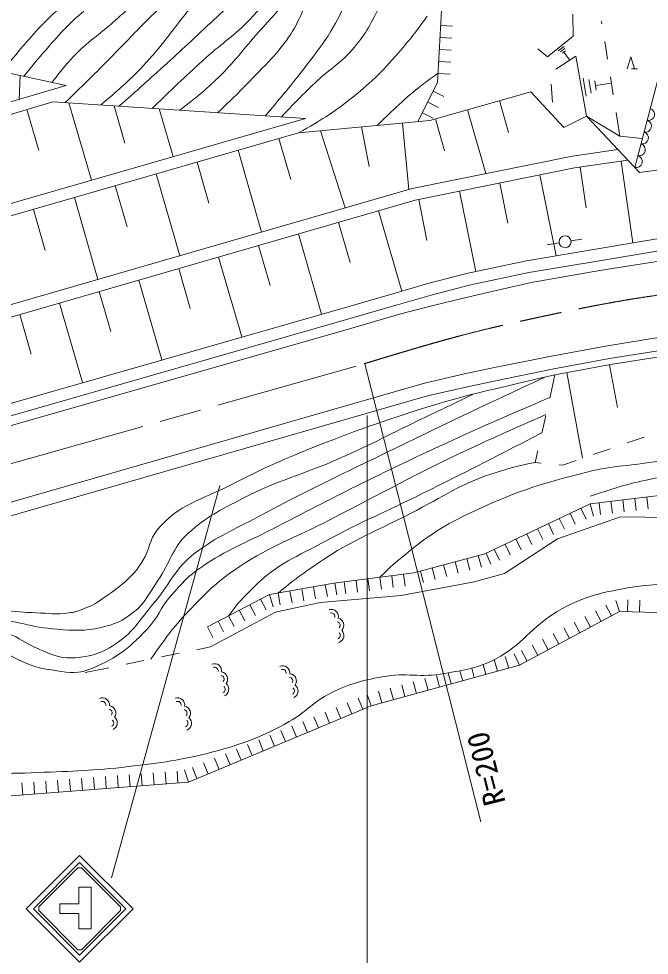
# Model space of a CAD drawing. Units: millimetres, scale not verified. Extents: x 40000 to 680000, y 20000 to 380000.
# Drawn here: x 268488 to 321127, y 243085 to 321201 of the extents above; entities that cross this region are included whole.
import ezdxf
from ezdxf.enums import TextEntityAlignment as Align

# ---------------------------------------------------------------- set-up
doc = ezdxf.new("R2010")
doc.units = ezdxf.units.MM
doc.header["$LTSCALE"] = 1000
doc.linetypes.add('CHAIN', pattern=[18.5, 12, -1.5, 3.5, -1.5])
for name, color, linetype, lineweight in [('M-BGD', 7, 'Continuous', 13), ('M-BGD-HTXT', 7, 'Continuous', 13), ('M-BMK', 2, 'CHAIN', 13), ('M-STR-HTXT', 7, 'Continuous', 13)]:
    doc.layers.add(name, color=color, linetype=linetype, lineweight=lineweight)
doc.styles.add('ＭＳ ゴシック', font='')
doc.styles.get('ＭＳ ゴシック').set_extended_font_data('MS Gothic')

msp = doc.modelspace()

# ---------------------------------------------------------------- linework, layer by layer
at = {"layer": 'M-BGD'}
for p, q in [((319911, 308799), (323518, 322558)), ((314779, 319756), (314743, 321574)), ((303709, 320637), (304707, 320584)), ((317174, 320787), (317141, 320992)), ((303656, 319638), (304655, 319585)), ((312634, 318012), (314779, 319756)), ((313534, 318529), (314028, 318898)), ((317646, 317825), (317410, 319306)), ((303603, 318639), (304602, 318587)), ((311835, 318702), (312634, 318012)), ((315009, 318078), (313336, 316983)), ((313705, 318428), (314076, 318705)), ((313879, 318325), (314125, 318510)), ((314002, 318417), (314503, 317747)), ((315873, 313069), (315009, 318078)), ((319280, 317013), (319580, 318013)), ((319580, 318013), (319880, 317013)), ((303550, 317641), (304549, 317588)), ((266901, 316838), (272441, 315633)), ((268618, 316465), (268535, 314485)), ((303498, 316642), (304496, 316589)), ((320130, 317013), (319630, 317013)), ((247953, 308434), (272441, 315633)), ((312924, 315747), (313041, 314252)), ((315845, 314730), (315611, 316251)), ((316267, 314988), (316091, 316132)), ((316699, 315251), (316582, 316011)), ((316640, 315631), (317962, 315834)), ((318117, 314862), (317881, 316343)), ((302797, 312712), (311239, 315111)), ((303086, 315149), (303980, 314701)), ((311239, 315111), (313992, 312121)), ((251198, 308346), (271345, 314268)), ((271345, 314268), (292424, 312889)), ((272675, 314181), (274568, 307742)), ((302638, 314255), (303532, 313807)), ((308626, 314368), (309383, 311704)), ((269159, 313626), (270165, 310204)), ((276445, 313935), (277357, 310833)), ((280216, 313688), (281386, 309708)), ((302190, 313361), (303084, 312913)), ((305961, 313611), (307476, 308282)), ((318667, 311405), (318353, 313381)), ((244500, 299075), (292424, 312889)), ((291841, 311681), (302797, 312712)), ((300529, 312498), (301050, 306955)), ((303283, 312850), (304044, 310172)), ((313992, 312121), (315873, 313069)), ((315873, 313069), (320307, 308380)), ((318667, 311405), (315873, 313069)), ((293686, 311854), (295743, 305420)), ((297108, 312176), (297743, 308870)), ((244777, 298114), (291841, 311681)), ((290210, 311210), (291193, 307798)), ((320541, 311200), (318667, 311405)), ((286798, 310227), (288765, 303403)), ((283383, 309243), (284367, 305828)), ((315361, 308830), (315849, 305425)), ((318766, 309318), (319744, 302495)), ((320307, 308380), (322597, 308671)), ((279968, 308258), (281937, 301429)), ((311984, 308175), (313350, 301431)), ((276551, 307273), (277536, 303855)), ((308638, 307497), (309316, 304151)), ((273133, 306288), (275103, 299453)), ((305292, 306819), (306648, 300128)), ((301876, 306127), (302568, 302712)), ((269713, 305302), (270699, 301882)), ((298522, 305183), (300459, 298487)), ((295182, 304217), (296148, 300877)), ((291841, 303251), (293773, 296570)), ((313607, 302500), (312608, 302337)), ((314591, 302675), (315486, 302820)), ((288508, 302288), (289472, 298954)), ((285175, 301324), (287103, 294658)), ((281850, 300362), (282811, 297037)), ((278524, 299401), (280447, 292750)), ((275206, 298441), (276165, 295123)), ((271888, 297482), (273807, 290846)), ((268577, 296525), (269534, 293214)), ((317810, 292343), (318467, 288770)), ((313253, 291505), (312813, 289554)), ((314236, 291686), (315551, 284539)), ((235299, 271547), (302356, 290801)), ((241661, 272240), (302621, 289743)), ((312483, 288091), (312154, 286627)), ((319291, 285816), (320710, 286301)), ((311824, 285164), (311605, 284191)), ((316452, 284846), (317871, 285331)), ((313895, 283973), (315032, 284361)), ((311605, 284191), (312105, 284143)), ((313598, 284001), (313895, 283973)), ((316204, 280748), (322637, 281512)), ((320910, 281307), (321028, 280314)), ((307403, 276582), (316204, 280748)), ((316204, 280748), (316457, 279708)), ((316938, 280835), (317056, 279842)), ((317931, 280953), (318049, 279960)), ((318924, 281071), (319042, 280078)), ((319917, 281189), (320035, 280196)), ((313475, 277831), (318718, 279658)), ((314515, 279949), (314943, 279045)), ((315419, 280377), (315847, 279473)), ((318718, 279658), (326569, 279549)), ((312707, 279093), (313135, 278189)), ((313611, 279521), (314039, 278617)), ((310900, 278237), (311328, 277334)), ((311804, 278665), (312231, 277761)), ((309041, 274924), (313475, 277831)), ((309092, 277382), (309520, 276478)), ((309996, 277809), (310424, 276906)), ((301479, 274983), (307403, 276582)), ((307497, 276627), (307888, 275693)), ((308188, 276954), (308616, 276050)), ((304924, 275913), (305184, 274947)), ((305889, 276173), (306150, 275208)), ((306855, 276434), (307115, 275469)), ((294803, 274111), (301479, 274983)), ((302027, 275131), (302288, 274166)), ((302993, 275392), (303253, 274426)), ((303958, 275652), (304219, 274687)), ((295662, 274223), (295792, 273231)), ((296654, 274352), (296783, 273361)), ((297645, 274482), (297775, 273490)), ((298637, 274611), (298766, 273620)), ((299628, 274741), (299758, 273749)), ((300418, 273097), (306497, 274233)), ((300620, 274871), (300749, 273879)), ((306497, 274233), (309041, 274924)), ((289424, 273166), (294803, 274111)), ((291128, 273465), (291302, 272480)), ((292113, 273638), (292286, 272653)), ((293098, 273811), (293271, 272826)), ((294083, 273984), (294256, 272999)), ((294873, 274120), (295046, 273135)), ((284236, 270490), (289424, 273166)), ((288680, 272782), (289138, 271893)), ((289424, 273166), (289736, 272157)), ((290144, 273292), (290317, 272307)), ((293657, 272516), (300418, 273097)), ((318627, 271751), (318341, 272683)), ((319303, 271733), (319331, 272732)), ((320303, 271705), (320330, 272705)), ((286902, 271865), (287360, 270977)), ((287791, 272324), (288249, 271435)), ((289914, 271716), (293657, 272516)), ((317982, 271405), (317509, 272287)), ((284484, 268806), (289914, 271716)), ((286013, 271407), (286472, 270518)), ((318627, 271751), (310285, 267281)), ((316219, 270461), (315747, 271342)), ((317100, 270933), (316628, 271814)), ((336973, 271247), (318627, 271751)), ((284236, 270490), (284694, 269602)), ((285124, 270949), (285583, 270060)), ((314456, 269516), (313984, 270397)), ((315337, 269988), (314865, 270870)), ((313575, 269044), (313102, 269925)), ((283345, 268572), (284484, 268806)), ((311812, 268099), (311340, 268980)), ((312693, 268571), (312221, 269453)), ((280407, 267969), (281876, 268270)), ((309409, 267041), (309096, 268014)), ((310285, 267281), (309838, 268225)), ((310931, 267626), (310458, 268508)), ((277468, 267365), (278937, 267667)), ((310285, 267281), (297923, 263900)), ((307480, 266514), (307257, 267331)), ((308445, 266777), (308181, 267742)), ((274039, 266661), (275999, 267064)), ((303622, 265459), (303358, 266423)), ((304586, 265722), (304337, 266634)), ((305551, 265986), (305325, 266813)), ((306516, 266250), (306303, 267028)), ((300728, 264667), (300464, 265632)), ((301693, 264931), (301429, 265896)), ((302657, 265195), (302393, 266159)), ((297923, 263900), (297585, 264847)), ((298799, 264140), (298535, 265104)), ((299763, 264404), (299500, 265368)), ((296287, 263217), (295902, 264140)), ((297210, 263603), (296825, 264525)), ((297923, 263900), (282657, 257521)), ((294442, 262446), (294057, 263369)), ((295365, 262831), (294979, 263754)), ((292597, 261675), (292211, 262597)), ((293519, 262060), (293134, 262983)), ((290751, 260904), (290366, 261826)), ((291674, 261289), (291288, 262212)), ((288906, 260133), (288520, 261055)), ((289829, 260518), (289443, 261441)), ((287061, 259361), (286675, 260284)), ((287983, 259747), (287598, 260670)), ((285215, 258590), (284830, 259513)), ((286138, 258976), (285752, 259899)), ((283370, 257819), (282984, 258742)), ((284293, 258205), (283907, 259127)), ((273807, 256843), (273731, 257840)), ((274804, 256919), (274728, 257916)), ((275801, 256996), (275725, 257993)), ((276799, 257072), (276722, 258069)), ((277796, 257149), (277719, 258146)), ((278793, 257225), (278716, 258222)), ((279790, 257302), (279713, 258299)), ((280787, 257378), (280710, 258375)), ((281784, 257454), (281707, 258452)), ((282657, 257521), (282338, 258564)), ((282657, 257521), (254987, 255400)), ((268822, 256461), (268745, 257458)), ((269819, 256537), (269743, 257534)), ((270816, 256613), (270740, 257611)), ((271813, 256690), (271737, 257687)), ((272810, 256766), (272734, 257763))]:
    msp.add_line(p, q, dxfattribs=at)
for points in [[(301819, 312620), (303458, 315891), (303801, 322386)], [(230981, 289297), (236849, 290740), (246020, 291044), (301346, 307040), (314708, 309747), (318501, 310290)], [(229597, 287927), (236987, 289744), (246178, 290049), (301585, 306068), (314878, 308761), (319342, 309401)], [(239644, 280988), (249008, 283736), (296146, 297229), (299726, 298260), (302645, 299114), (305870, 299963), (310874, 301019), (316801, 301998), (323101, 303054)], [(239925, 280028), (249286, 282776), (296422, 296268), (300005, 297299), (302913, 298150), (306101, 298990), (311059, 300036), (316965, 301011), (323253, 302065)], [(240159, 279333), (251661, 282655), (295626, 295189), (300268, 296556), (303202, 297302), (306433, 298094), (311267, 299192), (316997, 300214), (323021, 301137)], [(312956, 293067), (317634, 293928), (322241, 294659), (326375, 295208), (332138, 295828), (341956, 296762), (352263, 297362), (362718, 298287), (376915, 299460)], [(313162, 291997), (317818, 292853), (322398, 293580), (326505, 294125), (332248, 294743), (342039, 295675), (352343, 296274), (362811, 297201), (377002, 298373)], [(313253, 291505), (317903, 292360), (322470, 293085), (326565, 293629), (332298, 294246), (342077, 295176), (352380, 295776), (362854, 296703), (377043, 297875)], [(302356, 290801), (305706, 291575), (308078, 292079), (312956, 293067)], [(302621, 289743), (305942, 290511), (308300, 291011), (313162, 291997)]]:
    msp.add_lwpolyline(points, dxfattribs=at)
msp.add_circle((314097, 302598), 500, dxfattribs=at)
for centre, radius, start, end in [((321063, 313224), 508, 256.21469, 74.40206), ((320805, 312241), 508, 256.21469, 74.40206), ((320547, 311258), 508, 256.21469, 74.40206), ((320290, 310275), 508, 256.21469, 74.40206), ((320032, 309293), 508, 256.21469, 74.40206), ((294580, 271336), 600, 346.15063, 106.15063), ((294580, 271336), 300, 346.15063, 106.15063), ((295019, 270610), 600, 316.15063, 76.15063), ((295019, 270610), 300, 316.15063, 76.15063), ((295036, 269762), 300, 286.15063, 46.15063), ((295036, 269762), 600, 286.15063, 46.15063), ((284832, 266808), 600, 351.06135, 111.06135), ((290526, 266626), 600, 354.56717, 114.56717), ((284832, 266808), 300, 351.06135, 111.06135), ((285332, 266122), 300, 321.06135, 81.06135), ((285332, 266122), 600, 321.06135, 81.06135), ((290526, 266626), 300, 354.56717, 114.56717), ((291066, 265972), 600, 324.56717, 84.56717), ((285421, 265278), 600, 291.06135, 51.06135), ((291066, 265972), 300, 324.56717, 84.56717), ((291207, 265135), 600, 294.56717, 54.56717), ((285421, 265278), 300, 291.06135, 51.06135), ((291207, 265135), 300, 294.56717, 54.56717), ((275465, 263964), 600, 353.61138, 113.61138), ((275465, 263964), 300, 353.61138, 113.61138), ((281749, 263965), 600, 350.36554, 110.36554), ((281749, 263965), 300, 350.36554, 110.36554), ((275995, 263301), 300, 323.61138, 83.61138), ((275995, 263301), 600, 323.61138, 83.61138), ((282240, 263273), 300, 320.36554, 80.36554), ((282240, 263273), 600, 320.36554, 80.36554), ((276122, 262462), 300, 293.61138, 53.61138), ((276122, 262462), 600, 293.61138, 53.61138), ((282319, 262428), 300, 290.36554, 50.36554), ((282319, 262428), 600, 290.36554, 50.36554)]:
    msp.add_arc(centre, radius, start, end, dxfattribs=at)
for points, knots in [([(275355, 314006), (277316, 315716), (277936, 316219), (279387, 317834), (280521, 319096), (281063, 319883), (282113, 321215), (283047, 322399), (283341, 322781), (284476, 324268)], [0, 0, 0, 0, 1, 1, 1, 2, 2, 2, 3, 3, 3, 3]), ([(276879, 313906), (278403, 315258), (278790, 315607), (280005, 316708), (281680, 318226), (282622, 319073), (284258, 320633), (285050, 321388), (285539, 321770), (286257, 322596), (286868, 323299), (287072, 323574), (287711, 324486)], [0, 0, 0, 0, 1, 1, 1, 2, 2, 2, 3, 3, 3, 4, 4, 4, 4]), ([(272375, 314201), (274234, 316024), (274714, 316489), (276189, 317980), (277361, 319164), (277987, 319858), (279169, 321033), (280345, 322201), (280735, 322570), (282223, 323977)], [0, 0, 0, 0, 1, 1, 1, 2, 2, 2, 3, 3, 3, 3]), ([(279637, 313726), (281783, 315801), (282347, 316361), (284149, 317980), (285549, 319237), (286486, 319779), (287784, 321142), (288721, 322127), (289049, 322511), (290037, 323795)], [0, 0, 0, 0, 1, 1, 1, 2, 2, 2, 3, 3, 3, 3]), ([(285123, 313367), (286633, 314832), (287042, 315217), (288220, 316453), (289086, 317362), (289626, 317827), (290401, 318816), (291673, 320441), (291945, 321280), (292908, 323468)], [0, 0, 0, 0, 1, 1, 1, 2, 2, 2, 3, 3, 3, 3]), ([(271263, 315890), (272186, 317091), (272483, 317470), (273384, 318373), (274338, 319329), (275010, 319714), (276025, 320603), (277114, 321556), (277459, 321880), (278764, 323099)], [0, 0, 0, 0, 1, 1, 1, 2, 2, 2, 3, 3, 3, 3]), ([(281931, 313576), (283497, 314779), (283976, 315160), (285167, 316308), (286492, 317585), (287065, 318462), (288292, 319833), (289493, 321174), (289875, 321594), (291382, 323250)], [0, 0, 0, 0, 1, 1, 1, 2, 2, 2, 3, 3, 3, 3]), ([(289072, 313109), (290656, 314977), (291099, 315475), (292309, 317062), (293109, 318112), (293605, 318670), (294308, 319788), (294994, 320879), (295202, 321306), (295871, 322696)], [0, 0, 0, 0, 1, 1, 1, 2, 2, 2, 3, 3, 3, 3]), ([(267095, 316796), (267948, 317858), (268174, 318145), (268901, 318979), (269540, 319712), (269887, 320133), (270573, 320821), (270999, 321247), (271145, 321391), (271688, 321887)], [0, 0, 0, 0, 1, 1, 1, 2, 2, 2, 3, 3, 3, 3]), ([(268926, 316398), (269794, 317476), (270026, 317768), (270767, 318616), (271451, 319398), (271821, 319850), (272560, 320579), (273075, 321086), (273257, 321257), (273917, 321839)], [0, 0, 0, 0, 1, 1, 1, 2, 2, 2, 3, 3, 3, 3]), ([(290416, 313021), (291832, 314495), (292217, 314903), (293436, 316044), (294529, 317069), (295319, 317462), (296307, 318589), (297426, 319865), (297740, 320527), (298633, 322260)], [0, 0, 0, 0, 1, 1, 1, 2, 2, 2, 3, 3, 3, 3]), ([(291841, 311681), (293852, 312818), (294502, 313210), (296052, 314409), (297824, 315779), (298726, 316682), (300196, 318370), (301192, 319514), (301541, 319949), (302595, 321424)], [0, 0, 0, 0, 1, 1, 1, 2, 2, 2, 3, 3, 3, 3]), ([(298414, 312299), (299274, 313151), (299508, 313384), (300240, 314045), (300961, 314696), (301363, 315066), (302130, 315661), (302654, 316066), (302836, 316201), (303499, 316662)], [0, 0, 0, 0, 1, 1, 1, 2, 2, 2, 3, 3, 3, 3]), ([(250713, 271819), (252153, 272398), (252621, 272616), (253909, 272888), (254869, 273090), (255419, 273152), (256397, 273227), (258889, 273418), (260324, 273462), (262794, 273082), (264092, 272882), (264754, 272484), (266025, 272153), (266480, 272034), (266732, 271941), (267198, 271875), (268260, 271725), (268862, 271696), (269934, 271649), (271001, 271603), (271612, 271485), (272669, 271638), (273112, 271702), (273360, 271768), (273778, 271929), (274460, 272191), (274841, 272368), (275437, 272791), (276931, 273851), (277893, 274443), (278853, 276004), (279439, 276956), (279363, 277732), (280081, 278589), (281873, 280727), (283698, 281033), (286179, 282308), (288751, 283630), (290233, 284299), (292915, 285379), (295646, 286479), (297201, 287034), (299991, 287972), (305072, 289680), (306922, 290014), (313253, 291505)], [0, 0, 0, 0, 1, 1, 1, 2, 2, 2, 3, 3, 3, 4, 4, 4, 5, 5, 5, 6, 6, 6, 7, 7, 7, 8, 8, 8, 9, 9, 9, 10, 10, 10, 11, 11, 11, 12, 12, 12, 13, 13, 13, 14, 14, 14, 15, 15, 15, 15]), ([(249298, 268854), (251069, 269443), (251550, 269596), (253008, 270021), (254792, 270541), (255774, 270947), (257612, 271217), (259211, 271452), (260140, 271475), (261748, 271314), (263344, 271154), (264239, 270992), (265786, 270571), (266645, 270337), (267106, 270134), (267923, 269779), (268816, 269391), (269234, 268999), (270136, 268632), (271177, 268209), (271792, 267843), (272914, 267889), (274626, 267959), (275670, 268355), (277034, 269391), (278261, 270324), (278662, 271163), (279667, 272331), (281090, 273987), (281485, 275325), (283227, 276641), (285125, 278074), (286412, 278547), (288509, 279669), (293244, 282204), (295982, 283460), (300813, 285806), (305323, 287996), (306776, 288677), (312413, 291303)], [0, 0, 0, 0, 1, 1, 1, 2, 2, 2, 3, 3, 3, 4, 4, 4, 5, 5, 5, 6, 6, 6, 7, 7, 7, 8, 8, 8, 9, 9, 9, 10, 10, 10, 11, 11, 11, 12, 12, 12, 13, 13, 13, 13]), ([(249091, 269808), (250773, 270378), (251260, 270529), (252674, 270908), (254495, 271396), (255534, 271616), (257399, 271901), (258608, 272086), (259302, 272128), (260525, 272095), (262742, 272035), (263957, 271650), (266146, 271296), (268321, 270943), (269498, 270450), (271695, 270278), (273121, 270166), (273959, 270110), (275354, 270423), (276498, 270680), (277154, 270966), (278074, 271692), (279100, 272501), (279356, 273279), (280109, 274346), (281159, 275832), (281268, 277051), (282617, 278271), (284180, 279684), (285292, 280206), (287161, 281179), (290213, 282767), (292160, 283140), (295302, 284541), (298086, 285782), (299586, 286606), (302336, 287921), (303923, 288681), (304421, 288918), (306402, 289862)], [0, 0, 0, 0, 1, 1, 1, 2, 2, 2, 3, 3, 3, 4, 4, 4, 5, 5, 5, 6, 6, 6, 7, 7, 7, 8, 8, 8, 9, 9, 9, 10, 10, 10, 11, 11, 11, 12, 12, 12, 13, 13, 13, 13]), ([(255437, 269860), (257003, 270209), (257499, 270311), (258841, 270443), (260330, 270589), (261186, 270681), (262670, 270491), (263877, 270336), (264580, 270199), (265675, 269667), (266660, 269188), (266950, 268490), (267928, 267995), (269149, 267378), (269890, 267048), (271248, 266881), (272413, 266737), (273154, 266466), (274252, 266881), (276446, 267709), (277582, 268583), (279202, 270279), (280125, 271246), (280308, 272060), (281189, 273066), (282088, 274094), (282603, 274698), (283733, 275465), (285909, 276941), (287330, 277437), (289669, 278639), (295073, 281414), (298089, 283000), (303608, 285536), (307184, 287179), (308366, 287710), (312825, 289605)], [0, 0, 0, 0, 1, 1, 1, 2, 2, 2, 3, 3, 3, 4, 4, 4, 5, 5, 5, 6, 6, 6, 7, 7, 7, 8, 8, 8, 9, 9, 9, 10, 10, 10, 11, 11, 11, 12, 12, 12, 12]), ([(279518, 267786), (280961, 269839), (281431, 270519), (282909, 272048), (284336, 273525), (285174, 274354), (286889, 275483), (289673, 277316), (291501, 277888), (294467, 279409), (299011, 281738), (301496, 283170), (306127, 285322), (308601, 286472), (309420, 286853), (312503, 288177)], [0, 0, 0, 0, 1, 1, 1, 2, 2, 2, 3, 3, 3, 4, 4, 4, 5, 5, 5, 5]), ([(243007, 250651), (244676, 251541), (245126, 251798), (246460, 252577), (248554, 253801), (249523, 254837), (251693, 255921), (253457, 256801), (254564, 257070), (256491, 257484), (258671, 257952), (259937, 257987), (262161, 258138), (265250, 258348), (266992, 258177), (270085, 258320), (273034, 258456), (274695, 258470), (277627, 258817), (280413, 259146), (281989, 259338), (284702, 260052), (287291, 260734), (288727, 261288), (291075, 262572), (292410, 263302), (292915, 264103), (294262, 264810), (295928, 265685), (296987, 265977), (298839, 266318), (300836, 266685), (302033, 266214), (304031, 266579), (305749, 266893), (306780, 267008), (308328, 267817), (310564, 268986), (311271, 270478), (313446, 271756), (315483, 272953), (316848, 273283), (319173, 273700), (322946, 274376), (325154, 273899), (328986, 273809), (332495, 273727), (334444, 273031), (337950, 273187), (341519, 273345), (343463, 273999), (347001, 274495), (350150, 274937), (351889, 275602), (355070, 275585), (358968, 275565), (361129, 272807), (364893, 273821), (367942, 274643), (368503, 277390), (371426, 278584), (374595, 279879), (376737, 279158), (380140, 279538), (383505, 279914), (385538, 279460), (388754, 280520), (392102, 281622), (393387, 283607), (396714, 284772), (399264, 285665), (400900, 285304), (403599, 285426), (410286, 285729), (414234, 286672), (420732, 285064), (426069, 283744), (426452, 277899), (431691, 276232), (439582, 273721), (444642, 274368), (452872, 275292), (458621, 275937), (460936, 276403), (467385, 278253)], [0, 0, 0, 0, 1, 1, 1, 2, 2, 2, 3, 3, 3, 4, 4, 4, 5, 5, 5, 6, 6, 6, 7, 7, 7, 8, 8, 8, 9, 9, 9, 10, 10, 10, 11, 11, 11, 12, 12, 12, 13, 13, 13, 14, 14, 14, 15, 15, 15, 16, 16, 16, 17, 17, 17, 18, 18, 18, 19, 19, 19, 20, 20, 20, 21, 21, 21, 22, 22, 22, 23, 23, 23, 24, 24, 24, 25, 25, 25, 26, 26, 26, 27, 27, 27, 28, 28, 28, 28]), ([(286013, 271407), (286833, 272530), (287198, 272883), (288055, 273738), (290064, 275739), (291670, 276309), (294162, 277663), (297225, 279327), (299054, 280037), (302176, 281588), (306091, 283534), (307324, 284172), (312159, 286651)], [0, 0, 0, 0, 1, 1, 1, 2, 2, 2, 3, 3, 3, 4, 4, 4, 4]), ([(298637, 274611), (299583, 275563), (299925, 275829), (300800, 276551), (302968, 278339), (304368, 279156), (306921, 280329), (310293, 281877), (312319, 282475), (315917, 283382), (318236, 283966), (319613, 283897), (321969, 284309), (324318, 284719), (325618, 285037), (327937, 285587), (329149, 285874), (329542, 285966), (331034, 286348)], [0, 0, 0, 0, 1, 1, 1, 2, 2, 2, 3, 3, 3, 4, 4, 4, 5, 5, 5, 6, 6, 6, 6]), ([(290144, 273292), (291440, 274382), (291880, 274675), (293041, 275496), (295998, 277589), (297963, 278279), (301189, 279926), (303983, 281353), (305432, 282484), (308435, 283391), (309657, 283761), (310129, 283917), (311605, 284191)], [0, 0, 0, 0, 1, 1, 1, 2, 2, 2, 3, 3, 3, 4, 4, 4, 4]), ([(316183, 281389), (318653, 282164), (319379, 282438), (321490, 282842), (322778, 283090), (323500, 283270), (324810, 283351), (326304, 283444), (326892, 283359), (328638, 283157)], [0, 0, 0, 0, 1, 1, 1, 2, 2, 2, 3, 3, 3, 3])]:
    msp.add_open_spline(points, degree=3, knots=knots, dxfattribs=at)
at = {"layer": 'M-BGD-HTXT'}
for p, q in [((285272, 282266), (276220, 249553)), ((273724, 250380), (276991, 247113)), ((273520, 248775), (274527, 248775)), ((273520, 247366), (273520, 248775)), ((274527, 248775), (274527, 245285)), ((271910, 247366), (271910, 246561)), ((273520, 247366), (271910, 247366)), ((277436, 246964), (273576, 243103)), ((278030, 246964), (273576, 242509)), ((273520, 246561), (271910, 246561)), ((273520, 245285), (273520, 246561)), ((274527, 245285), (273520, 245285))]:
    msp.add_line(p, q, dxfattribs=at)
for points in [[(273576, 242509), (269121, 246964), (273576, 251419), (278030, 246964)], [(273576, 243103), (269715, 246964), (273576, 250825), (277436, 246964)], [(276991, 247113), (276991, 246816), (273724, 243549), (273427, 243549), (270160, 246816), (270160, 247113), (273427, 250380), (273724, 250380)]]:
    msp.add_lwpolyline(points, dxfattribs=at)
at = {"layer": 'M-BMK'}
msp.add_line((267297, 283939), (297338, 292425), dxfattribs=at)
msp.add_open_spline([(297338, 292425), (304651, 294655), (306872, 295232), (313095, 296557), (321632, 298375), (324802, 298542), (335243, 299522)], degree=3, knots=[0, 0, 0, 0, 1, 1, 1, 2, 2, 2, 2], dxfattribs=at)
at = {"layer": 'M-STR-HTXT'}
for p, q in [((307075, 254222), (297391, 292403)), ((297579, 288106), (297579, 230409))]:
    msp.add_line(p, q, dxfattribs=at)

# ---------------------------------------------------------------- texts
at = {"layer": 'M-STR-HTXT', "style": 'ＭＳ ゴシック'}
msp.add_text('R=200', height=1833, rotation=104.232, dxfattribs=at).set_placement((308914, 258999), align=Align.BOTTOM_CENTER)

doc.saveas('drawing.dxf')
